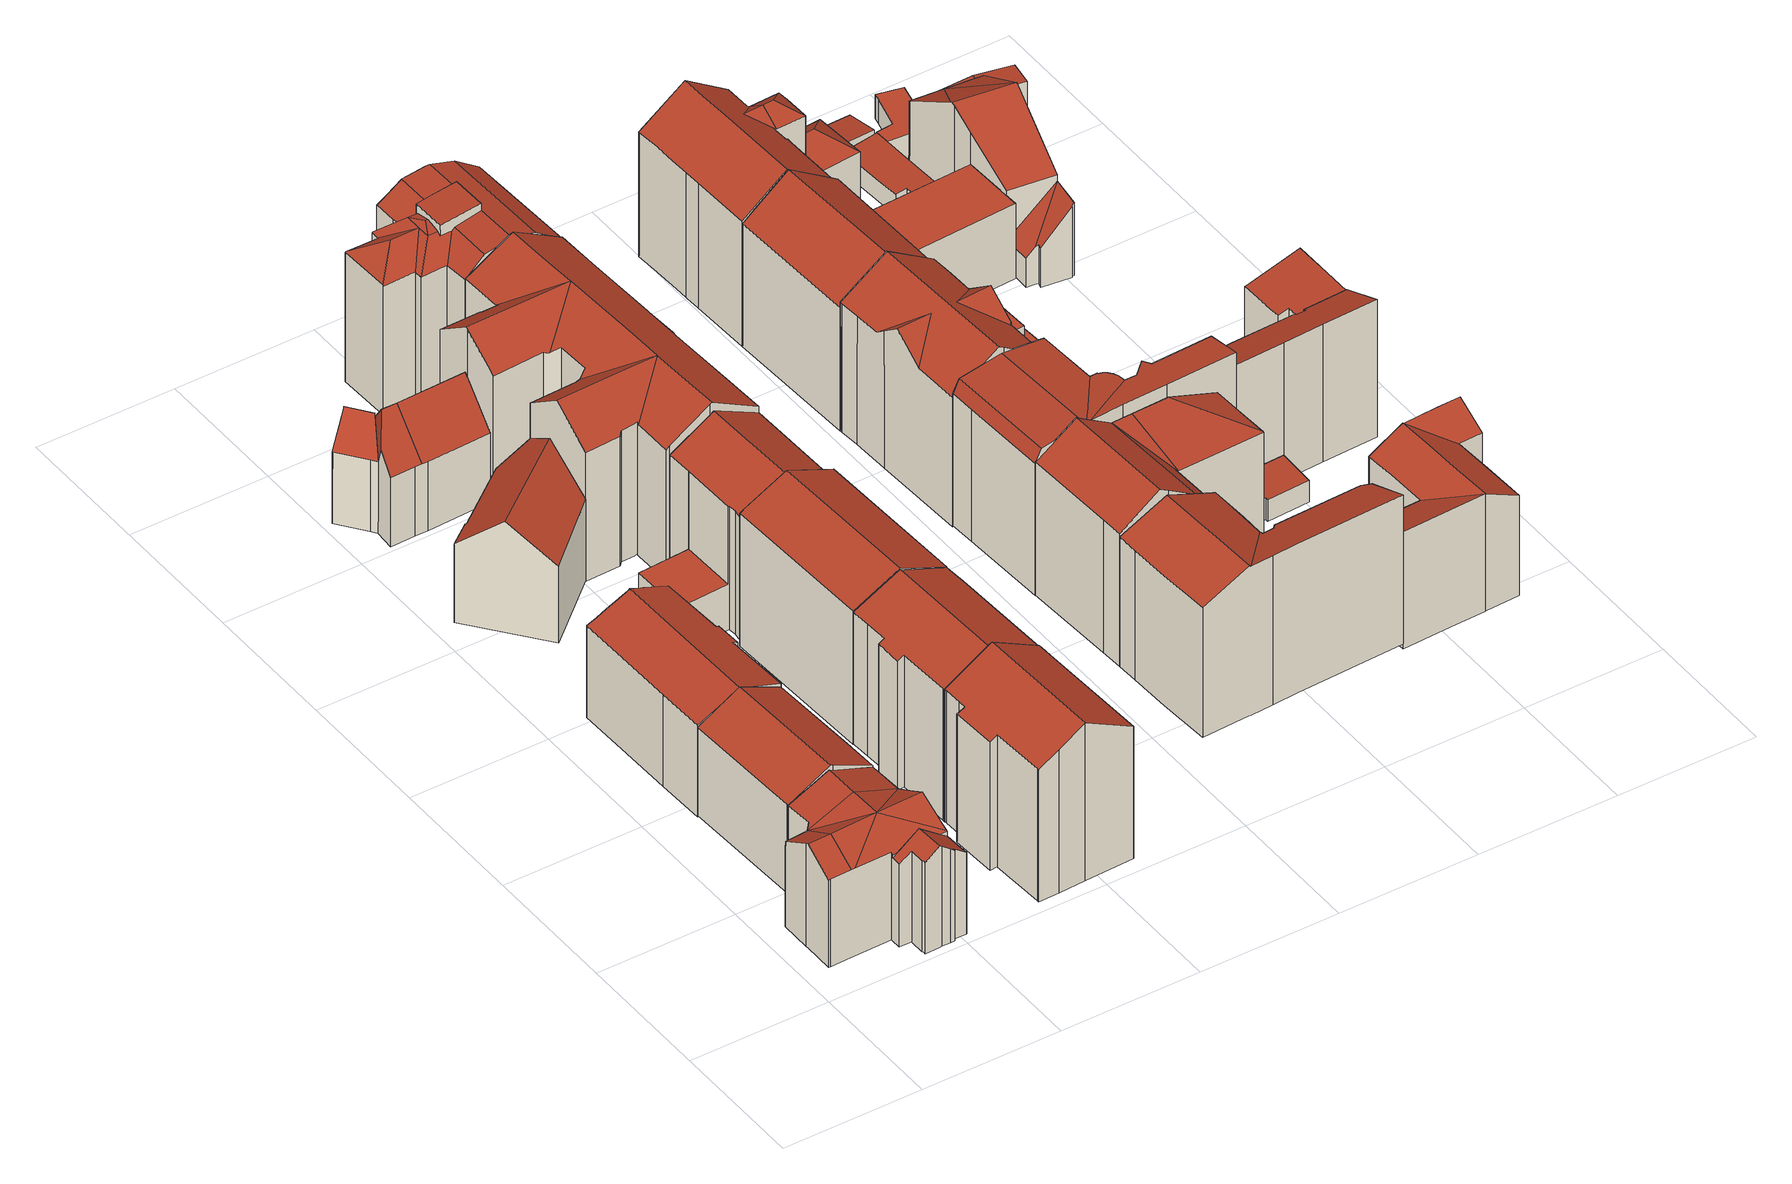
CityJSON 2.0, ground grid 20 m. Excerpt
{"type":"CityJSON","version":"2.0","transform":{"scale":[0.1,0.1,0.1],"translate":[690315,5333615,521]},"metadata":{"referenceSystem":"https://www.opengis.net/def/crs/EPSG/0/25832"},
"CityObjects":{
"building1":{"type":"Building","attributes":{"Gemeindeschluessel":"09162000","HoeheDach":"537.880","HoeheGrund":"521.940","Methode":"2000","NiedrigsteTraufeDesGebaeudes":"534.350","Geometrietyp2DReferenz":"3000","function":"31001_9998","roofType":"3100","measuredHeight":15.94,"storeysAboveGround":3},"geometry":[{"type":"MultiSurface","lod":"2","boundaries":[[[0,1,2]],[[3,4,5,6]],[[7,8,9,10,11,12,13,14,15,16,17]],[[18,19,20,21,22,23]],[[24,25,26]],[[27,1,0,28,29,30,31,32,33,34,35]],[[36,37,18,23]],[[38,6,5,12,11,39]],[[20,40,41,42,43,44,21]],[[15,45,16]],[[46,47,48,49,50,51,25]],[[37,52,53,19,18]],[[54,51,50,55,56,57]],[[58,59,60,61,62,63,64]],[[65,66,47,24]],[[67,68,9,8,7,69]],[[27,35,65,24]],[[17,16,45,70,71,72,73]],[[24,26,53]],[[74,75,4,3]],[[43,42,76,77]],[[78,79,71,70,80,52,37,36]],[[11,10,9,68,81,39]],[[55,50,49,82]],[[80,24,53,52]],[[25,51,54,83,61,60,26]],[[84,59,58,76,42,41]],[[85,74,3,6,38,39,81,68,67,69,73,72,71,79,78,36,23,22,21,44,43,77,64,63,62,86,57,56,55,82,87,88,89,90,34,33,32,31,30]],[[69,7,17,73]],[[70,45,15,91,2,1,27,24,80]],[[89,88,87,48,47,66]],[[85,92,75,74]],[[82,49,48,87]],[[77,76,58,64]],[[47,46,25,24]],[[30,29,92,85]],[[14,2,91,15]],[[41,40,26,84]],[[53,26,40,20,19]],[[84,26,60,59]],[[13,12,5,4,75,92,29,28,0,2,14]],[[61,83,54,57,86,62]],[[35,34,90,89,66,65]]],"semantics":{"surfaces":[{"type":"WallSurface"},{"type":"RoofSurface"},{"type":"GroundSurface"}],"values":[0,0,1,0,1,0,0,0,0,0,1,1,0,0,1,0,1,0,1,0,0,0,0,0,1,1,1,2,0,1,0,0,0,0,1,0,0,0,1,0,1,0,0]}}]},
"building2":{"type":"Building","attributes":{"Gemeindeschluessel":"09162000","HoeheDach":"538.523","HoeheGrund":"521.790","Methode":"1000","NiedrigsteTraufeDesGebaeudes":"535.403","Geometrietyp2DReferenz":"3000","function":"31001_9998","roofType":"3100","measuredHeight":16.73,"storeysAboveGround":3},"geometry":[{"type":"MultiSurface","lod":"2","boundaries":[[[93,94,95,96,97,54]],[[93,54,98,99]],[[98,54,97,100,101]],[[102,95,94,93,99,103,104,105,106,107,108,109]],[[101,100,110,111,106,105,104,103]],[[108,112,113,109]],[[108,107,106,111,114,112]],[[109,113,115,102]],[[102,115,96,95]],[[97,96,115,113,112,114,111,110,100]],[[99,98,101,103]]],"semantics":{"surfaces":[{"type":"WallSurface"},{"type":"RoofSurface"},{"type":"GroundSurface"}],"values":[0,0,1,2,0,0,0,0,0,1,0]}}]},
"building3":{"type":"Building","attributes":{"Gemeindeschluessel":"09162000","HoeheDach":"525.260","HoeheGrund":"521.940","Methode":"2000","NiedrigsteTraufeDesGebaeudes":"525.260","Geometrietyp2DReferenz":"3000","function":"31001_2000","roofType":"1000","measuredHeight":3.32},"geometry":[{"type":"MultiSurface","lod":"2","boundaries":[[[116,117,118,119]],[[89,116,119,34]],[[89,120,117,116]],[[119,118,121,34]],[[121,118,117,120]],[[34,121,120,89]]],"semantics":{"surfaces":[{"type":"WallSurface"},{"type":"GroundSurface"},{"type":"RoofSurface"}],"values":[0,1,0,0,2,0]}}]},
"building4":{"type":"Building","attributes":{"Gemeindeschluessel":"09162000","HoeheDach":"538.331","HoeheGrund":"521.650","Methode":"1000","NiedrigsteTraufeDesGebaeudes":"535.716","Geometrietyp2DReferenz":"3000","function":"31001_9998","roofType":"3100","measuredHeight":16.68,"storeysAboveGround":3},"geometry":[{"type":"MultiSurface","lod":"2","boundaries":[[[122,123,124,125]],[[126,127,128,129,124,123,130,131,132,133]],[[134,128,127,135]],[[136,137,138,139]],[[135,140,141,136,139,142,143,144,145,146,147,148,149,150,122,125,151,134]],[[150,130,123,122]],[[144,152,153,145]],[[154,132,131,149,148,147]],[[125,124,129,151]],[[135,127,126,140]],[[149,131,130,150]],[[153,155,154,147,146,145]],[[138,156,157,152,144,143,142,139]],[[151,129,128,134]],[[136,141,140,126,133,137]],[[133,132,154,155,153,152,157,156,138,137]]],"semantics":{"surfaces":[{"type":"WallSurface"},{"type":"RoofSurface"},{"type":"GroundSurface"}],"values":[0,1,0,0,2,0,0,0,0,0,0,0,0,0,0,1]}}]},
"building5":{"type":"Building","attributes":{"Gemeindeschluessel":"09162000","HoeheDach":"538.839","HoeheGrund":"521.668","Methode":"2000","NiedrigsteTraufeDesGebaeudes":"533.527","Geometrietyp2DReferenz":"3000","function":"31001_9998","roofType":"3100","measuredHeight":17.17,"storeysAboveGround":3},"geometry":[{"type":"MultiSurface","lod":"2","boundaries":[[[158,159,160,161]],[[162,161,160,163]],[[164,165,166,162,163,167,168]],[[163,160,159,169,167]],[[164,168,170,171]],[[172,173,166,165]],[[170,169,159,158,173,172,171]],[[161,162,166,173,158]],[[165,164,171,172]],[[168,167,169,170]]],"semantics":{"surfaces":[{"type":"RoofSurface"},{"type":"WallSurface"},{"type":"GroundSurface"}],"values":[0,1,2,1,1,1,0,1,1,1]}}]},
"building6":{"type":"Building","attributes":{"Gemeindeschluessel":"09162000","HoeheDach":"545.963","HoeheGrund":"521.820","Methode":"2000","NiedrigsteTraufeDesGebaeudes":"541.477","Geometrietyp2DReferenz":"3000","function":"31001_9998","roofType":"3100","measuredHeight":24.14,"storeysAboveGround":5},"geometry":[{"type":"MultiSurface","lod":"2","boundaries":[[[174,175,176,177]],[[178,179,180,181]],[[182,183,184,185]],[[186,187,181,180,188,189]],[[190,191,192,193,178,181,187,186,194,195,182,185,196,197,198,199,200,201,202,174,177]],[[202,203,175,174]],[[204,205,183,182,195,194]],[[185,184,206,196]],[[198,207,208,199]],[[191,209,210,192]],[[193,211,179,178]],[[208,212,213,201,200,199]],[[186,189,204,194]],[[176,175,203,213,212,214]],[[188,180,179,211,210,209,214,212,208,207,215,206,184,183,205,204,189]],[[206,215,207,198,197,196]],[[201,213,203,202]],[[192,210,211,193]],[[191,190,177,176,214,209]]],"semantics":{"surfaces":[{"type":"WallSurface"},{"type":"GroundSurface"},{"type":"RoofSurface"}],"values":[0,0,0,0,1,0,0,0,0,0,0,0,0,2,2,0,0,0,0]}}]},
"building7":{"type":"Building","attributes":{"Gemeindeschluessel":"09162000","HoeheDach":"538.442","HoeheGrund":"521.734","Methode":"2000","NiedrigsteTraufeDesGebaeudes":"532.250","Geometrietyp2DReferenz":"3000","function":"31001_9998","roofType":"3100","measuredHeight":16.71,"storeysAboveGround":3},"geometry":[{"type":"MultiSurface","lod":"2","boundaries":[[[216,217,218,219]],[[220,221,222,223,224]],[[225,226,227,228,229]],[[230,231,232,233]],[[234,235,236,216,219,237,230,233,238,239,226,225,240,241]],[[242,243,244,229,228,245]],[[234,241,243,242,246]],[[223,222,247,232,231,248,249]],[[220,250,251,252,253,221]],[[239,222,221,253,254,227,226]],[[238,247,222,239]],[[233,232,247,238]],[[240,244,243,241]],[[234,246,255,235]],[[245,228,227,254]],[[236,235,255,251,250]],[[245,254,253,252]],[[237,248,231,230]],[[216,236,250,220,224,217]],[[217,224,223,249,218]],[[225,229,244,240]],[[237,219,218,249,248]],[[246,242,245,252,251,255]]],"semantics":{"surfaces":[{"type":"WallSurface"},{"type":"GroundSurface"},{"type":"RoofSurface"}],"values":[0,0,0,0,1,2,0,2,2,0,0,0,0,0,2,0,2,0,0,2,0,0,2]}}]},
"building8":{"type":"Building","attributes":{"Gemeindeschluessel":"09162000","HoeheDach":"545.021","HoeheGrund":"521.710","Methode":"2000","NiedrigsteTraufeDesGebaeudes":"541.539","Geometrietyp2DReferenz":"3000","function":"31001_9998","roofType":"3100","measuredHeight":23.31,"storeysAboveGround":5},"geometry":[{"type":"MultiSurface","lod":"2","boundaries":[[[256,257,258,259,260,261]],[[262,263,264,265,266,267]],[[257,256,268,269,270,264,263,262,271,272,273,274,275,276,277,278,279,280,258]],[[270,281,265,264]],[[273,282,283,274]],[[266,265,281,284,285,261,260,286,287,288,283,282,289,290,267]],[[268,285,284,269]],[[283,288,287,276,275,274]],[[287,286,291,278,277,276]],[[290,289,282,273,272,271]],[[262,267,290,271]],[[278,291,292,279]],[[256,261,285,268]],[[279,292,293,280]],[[280,293,259,258]],[[260,259,293,292,291,286]],[[269,284,281,270]]],"semantics":{"surfaces":[{"type":"WallSurface"},{"type":"GroundSurface"},{"type":"RoofSurface"}],"values":[0,0,1,0,0,2,0,0,0,0,0,0,0,0,0,2,0]}}]},
"building9":{"type":"Building","attributes":{"Gemeindeschluessel":"09162000","HoeheDach":"545.181","HoeheGrund":"521.650","Methode":"2000","NiedrigsteTraufeDesGebaeudes":"541.972","Geometrietyp2DReferenz":"3000","function":"31001_9998","roofType":"3100","measuredHeight":23.53,"storeysAboveGround":5},"geometry":[{"type":"MultiSurface","lod":"2","boundaries":[[[294,295,296,297]],[[298,299,295,294]],[[300,301,296,295,299]],[[302,303,304,305]],[[306,298,294,297,307,302,305]],[[304,303,301,300]],[[298,306,305,304,300,299]],[[296,301,303,302,307,297]]],"semantics":{"surfaces":[{"type":"WallSurface"},{"type":"RoofSurface"},{"type":"GroundSurface"}],"values":[0,0,1,0,2,1,0,0]}}]},
"building10":{"type":"Building","attributes":{"Gemeindeschluessel":"09162000","HoeheDach":"544.110","HoeheGrund":"521.560","Methode":"2000","NiedrigsteTraufeDesGebaeudes":"528.627","Geometrietyp2DReferenz":"3000","function":"31001_9998","roofType":"3100","measuredHeight":22.55,"storeysAboveGround":6},"geometry":[{"type":"MultiSurface","lod":"2","boundaries":[[[308,302,309,310,297,311,312,313,314,315,316,317,318,319,320,321,322,323]],[[312,324,325,313]],[[319,326,327,320]],[[328,329,326,330]],[[320,327,331,321]],[[328,330,332,333,334,335]],[[336,337,338,331,327,326,329,325,324,339,340]],[[335,334,333,317,316,315]],[[333,332,330,326,319,318,317]],[[323,341,342,308]],[[331,338,341,323,322,321]],[[343,342,341,338,337]],[[308,342,343,302]],[[297,310,309,302,343,337,336,340]],[[340,339,324,312,311,297]],[[315,314,313,325,329,328,335]]],"semantics":{"surfaces":[{"type":"GroundSurface"},{"type":"WallSurface"},{"type":"RoofSurface"}],"values":[0,1,1,1,1,2,2,1,1,1,1,2,1,1,1,1]}}]},
"building11":{"type":"Building","attributes":{"Gemeindeschluessel":"09162000","HoeheDach":"545.532","HoeheGrund":"521.510","Methode":"2000","NiedrigsteTraufeDesGebaeudes":"541.316","Geometrietyp2DReferenz":"3000","function":"31001_9998","roofType":"3100","measuredHeight":24.02,"storeysAboveGround":5},"geometry":[{"type":"MultiSurface","lod":"2","boundaries":[[[344,345,346,347,348,349]],[[350,351,352,353,354,355,356,357,358,359,360,361,362,363,364,365,366,367,368,369,370,371,372,373,374,375,376,377,348,347,346,378,379,380,381,382,383,384,385,386,387,388,389,390,391,392]],[[380,393,394,381]],[[351,395,396,352]],[[397,398,399,400,356,355,354,353]],[[377,401,349,348]],[[371,402,403,372]],[[404,405,406,345,344,349,401,407,408]],[[409,410,411,412,413,414,415,405,416]],[[358,357,356,400,417,418]],[[375,374,419,408,407,376]],[[420,412,411,410,367,366,365,364]],[[370,369,368,409,416,421,402,371]],[[422,423,424,425,392,391,390,389,388,426]],[[362,361,360,427,428,429,430,363]],[[352,396,397,353]],[[387,431,426,388]],[[432,405,415,414,413,433,434,425,424,423,422,426,431,435,436,437,438,439]],[[403,440,419,374,373,372]],[[379,378,346,345,406,441,393,380]],[[376,407,401,377]],[[359,442,427,360]],[[402,421,416,405,404,408,419,440,403]],[[437,436,435,431,387,386,385,384,383,438]],[[428,427,442,418,417,400,399,413,443,429]],[[367,410,409,368]],[[363,430,420,364]],[[351,350,392,425,434,395]],[[396,395,434,433,413,399,398,397]],[[358,418,442,359]],[[429,443,413,412,420,430]],[[439,438,383,382,381,394]],[[441,406,405,432,439,394,393]]],"semantics":{"surfaces":[{"type":"WallSurface"},{"type":"GroundSurface"},{"type":"RoofSurface"}],"values":[0,1,0,0,0,0,0,2,2,0,0,0,0,0,0,0,0,2,0,0,0,0,2,0,2,0,0,0,2,0,2,0,2]}}]},
"building12":{"type":"Building","attributes":{"Gemeindeschluessel":"09162000","HoeheDach":"545.776","HoeheGrund":"521.413","Methode":"2000","NiedrigsteTraufeDesGebaeudes":"541.163","Geometrietyp2DReferenz":"3000","function":"31001_9998","roofType":"2100","measuredHeight":24.36,"storeysAboveGround":5},"geometry":[{"type":"MultiSurface","lod":"2","boundaries":[[[444,445,446,447,448]],[[449,450,451,452]],[[447,453,454,448]],[[453,447,446,455,456]],[[457,458,459,460,461]],[[462,463,464,465]],[[466,467,468,460]],[[469,466,470,471,472]],[[473,474,456,455]],[[475,476,477,478,479]],[[480,481,482,483]],[[484,465,464,485,459,458]],[[466,460,459,485,486,487,470]],[[485,464,463,488,486]],[[489,490,491,451,450,492,493]],[[494,495,496,497,498]],[[477,457,461,499,478]],[[446,445,500,455]],[[497,456,452,501,498]],[[502,503,504,472,471]],[[500,505,506,473,455]],[[484,476,475,505,500,445,444,495,494,507,480,483,503,502,508,509,462,465]],[[508,502,471,470,487]],[[489,468,467,510,490]],[[490,510,469,511,491]],[[506,479,478,499,493,492,474,473]],[[496,495,444,448,454]],[[452,451,491,511,512,501]],[[509,488,463,462]],[[469,510,467,466]],[[468,489,493,499,461,460]],[[456,474,449,452]],[[483,482,504,503]],[[507,512,481,480]],[[475,479,506,505]],[[453,456,497,496,454]],[[492,450,449,474]],[[509,508,487,486,488]],[[481,512,511,469,472,504,482]],[[476,484,458,457,477]],[[507,494,498,501,512]]],"semantics":{"surfaces":[{"type":"WallSurface"},{"type":"RoofSurface"},{"type":"GroundSurface"}],"values":[0,1,1,1,1,0,0,1,1,0,0,0,1,1,0,0,1,0,1,0,0,2,0,1,0,1,0,1,0,0,0,1,0,0,0,1,1,0,1,0,0]}}]},
"building13":{"type":"Building","attributes":{"Gemeindeschluessel":"09162000","HoeheDach":"544.765","HoeheGrund":"521.780","Methode":"1000","NiedrigsteTraufeDesGebaeudes":"541.675","Geometrietyp2DReferenz":"3000","function":"31001_9998","roofType":"3100","measuredHeight":22.98,"storeysAboveGround":5},"geometry":[{"type":"MultiSurface","lod":"2","boundaries":[[[513,514,515,516,517,518]],[[519,520,521,522,514,513,518,523,524,525,526,527,528,529,530,531,532,533,534,535,536,537,538]],[[536,539,540,537]],[[525,541,542,526]],[[534,543,544,535]],[[537,540,545,538]],[[535,544,539,536]],[[532,531,530,529,546,547,548,549]],[[518,517,550,523]],[[551,552,553,548,547,546,554,555,542,541,556]],[[517,516,515,552,551,556,550]],[[528,554,546,529]],[[550,556,541,525,524,523]],[[514,522,521,520,557,553,552,515]],[[542,555,554,528,527,526]],[[558,543,534,533,532,549]],[[557,559,545,540,539,544,543,558,549,548,553]],[[520,519,538,545,559,557]]],"semantics":{"surfaces":[{"type":"WallSurface"},{"type":"GroundSurface"},{"type":"RoofSurface"}],"values":[0,1,0,0,0,0,0,0,0,2,2,0,0,0,0,0,2,0]}}]},
"building14":{"type":"Building","attributes":{"Gemeindeschluessel":"09162000","HoeheDach":"546.110","HoeheGrund":"521.790","Methode":"2000","NiedrigsteTraufeDesGebaeudes":"539.985","Geometrietyp2DReferenz":"3000","function":"31001_9998","roofType":"3100","measuredHeight":24.32,"storeysAboveGround":5},"geometry":[{"type":"MultiSurface","lod":"2","boundaries":[[[560,561,562,563,564,565]],[[566,567,568,569,570,571]],[[572,573,560,565,574,575]],[[576,577,578,579]],[[578,580,572,575,581,579]],[[582,583,584,585,586,587,526,588,525,589,523,576,579,581,575,574,565,564,563,590,591,570,569,568]],[[584,583,582,568,567,592,593,594,595,585]],[[566,571,596,597]],[[587,598,599,526]],[[593,592,567,566,597,562,561]],[[523,600,577,576]],[[587,586,585,595,601,598]],[[577,600,602,580,578]],[[525,588,526,599,603,604]],[[523,589,525,604,602,600]],[[605,603,599,598,601,595,594,573]],[[594,593,561,560,573]],[[591,596,571,570]],[[602,604,603,605,573,572,580]],[[562,597,596,591,590,563]]],"semantics":{"surfaces":[{"type":"WallSurface"},{"type":"GroundSurface"},{"type":"RoofSurface"}],"values":[0,0,0,0,0,1,0,2,0,2,0,0,2,0,0,2,2,0,2,0]}}]},
"building15":{"type":"Building","attributes":{"Gemeindeschluessel":"09162000","HoeheDach":"545.844","HoeheGrund":"521.508","Methode":"2000","NiedrigsteTraufeDesGebaeudes":"539.960","Geometrietyp2DReferenz":"3000","function":"31001_1000","roofType":"3100","measuredHeight":24.34,"storeysAboveGround":6},"geometry":[{"type":"MultiSurface","lod":"2","boundaries":[[[606,607,608,609,610]],[[611,612,613,614,615]],[[616,617,618,619,620]],[[612,611,621,622,623,624,625,626,617,616,627,607,606,628,629,630]],[[614,613,631,632,633]],[[625,624,634,635,636]],[[612,630,637,638,631,613]],[[621,639,640,622]],[[632,641,610,609,633]],[[635,642,643,644,645,619,618,646,636]],[[628,647,648,629]],[[611,615,639,621]],[[628,606,610,641,649,647]],[[629,648,637,630]],[[626,646,618,617]],[[616,620,650,627]],[[623,644,643,651,634,624]],[[634,651,642,635]],[[614,633,609,608,650,620,619,645,640,639,615]],[[625,636,646,626]],[[627,650,608,607]],[[638,637,648,647,649]],[[643,642,651]],[[638,649,641,632,631]],[[623,622,640,645,644]]],"semantics":{"surfaces":[{"type":"WallSurface"},{"type":"GroundSurface"},{"type":"RoofSurface"}],"values":[0,0,0,1,2,0,0,0,2,2,0,0,0,0,0,0,0,2,2,0,0,2,2,0,0]}}]},
"building16":{"type":"Building","attributes":{"Gemeindeschluessel":"09162000","HoeheDach":"544.830","HoeheGrund":"521.702","Methode":"2000","NiedrigsteTraufeDesGebaeudes":"541.576","Geometrietyp2DReferenz":"3000","function":"31001_1000","roofType":"3100","measuredHeight":23.13,"storeysAboveGround":4},"geometry":[{"type":"MultiSurface","lod":"2","boundaries":[[[652,653,654,655]],[[656,657,658,659,660]],[[661,662,663,664]],[[665,666,667,668,669,670]],[[655,654,671,672]],[[673,663,662,674,675,676,677,678,679]],[[656,660,680,681]],[[657,672,671,682,683,658]],[[673,679,684,685,686]],[[652,687,688,689,653]],[[690,691,692,693]],[[694,674,662,661]],[[684,679,678,695]],[[688,696,697,659,658,683]],[[697,668,667,680,660,659]],[[665,670,698,699]],[[700,676,675,701]],[[689,688,683,682]],[[661,664,702,694]],[[703,694,702,704]],[[700,693,692,676]],[[686,704,702,664,663,673]],[[705,706,691,690]],[[652,655,672,657,656,681,666,665,699,705,690,693,700,701,703,704,686,685,684,695,687]],[[701,675,674,694,703]],[[654,653,689,682,671]],[[681,680,667,666]],[[697,669,668]],[[677,676,692,691,706,698,670,669,697,696]],[[699,698,706,705]],[[695,678,677,696,688,687]]],"semantics":{"surfaces":[{"type":"WallSurface"},{"type":"RoofSurface"},{"type":"GroundSurface"}],"values":[0,0,0,0,0,1,0,0,0,0,0,0,0,1,1,0,0,1,1,0,0,0,0,2,0,1,0,0,1,0,0]}}]},
"building17":{"type":"Building","attributes":{"Gemeindeschluessel":"09162000","HoeheDach":"545.278","HoeheGrund":"521.480","Methode":"2000","NiedrigsteTraufeDesGebaeudes":"540.161","Geometrietyp2DReferenz":"3000","function":"31001_9998","roofType":"3100","measuredHeight":23.8,"storeysAboveGround":6},"geometry":[{"type":"MultiSurface","lod":"2","boundaries":[[[707,708,709,710,711]],[[711,627,617,707]],[[627,712,713,714,617]],[[713,712,710,709]],[[707,617,714,708]],[[714,713,709,708]],[[711,710,712,627]]],"semantics":{"surfaces":[{"type":"WallSurface"},{"type":"GroundSurface"},{"type":"RoofSurface"}],"values":[0,1,0,2,0,2,0]}}]},
"building18":{"type":"Building","attributes":{"Gemeindeschluessel":"09162000","HoeheDach":"522.874","HoeheGrund":"521.592","Methode":"2000","NiedrigsteTraufeDesGebaeudes":"522.874","Geometrietyp2DReferenz":"3000","function":"51009_1610","roofType":"1000","measuredHeight":1.28},"geometry":[{"type":"MultiSurface","lod":"2","boundaries":[[[715,716,717,718]],[[716,715,719,720]],[[719,715,718,721]],[[716,720,722,717]],[[718,717,722,721]],[[721,722,720,719]]],"semantics":{"surfaces":[{"type":"WallSurface"},{"type":"GroundSurface"},{"type":"RoofSurface"}],"values":[0,0,1,2,0,0]}}]},
"building19":{"type":"Building","attributes":{"Gemeindeschluessel":"09162000","HoeheDach":"545.440","HoeheGrund":"521.520","Methode":"2000","NiedrigsteTraufeDesGebaeudes":"540.613","Geometrietyp2DReferenz":"3000","function":"31001_1000","roofType":"3100","measuredHeight":23.92,"storeysAboveGround":5},"geometry":[{"type":"MultiSurface","lod":"2","boundaries":[[[723,724,725,726,727,728,729,730,731,732,733,734,735,707,736,737,738,739,740,741,742,743,744,745,746,747,748,749]],[[750,751,752]],[[753,754,755,756,757,758,759,760,761,762,763,764,765,766]],[[757,767,745,744,743,758]],[[768,769,770,771,772]],[[765,764,763,762,739,738,737,736]],[[772,771,750,752,773]],[[707,735,734,774,753,766]],[[768,772,773,775]],[[724,723,749,750,771,770]],[[773,752,776]],[[745,767,777,746]],[[724,770,769,725]],[[707,766,765,736]],[[725,769,768,726]],[[752,751,748,747,746,777]],[[731,778,779,732]],[[780,775,773,776]],[[733,781,774,734]],[[774,781,779,778,782,783,780,776,752,777,767,757,756,755,754,753]],[[729,728,727,726,768,775,780,783]],[[732,779,781,733]],[[762,761,760,759,758,743,742,741,740,739]],[[748,751,750,749]],[[731,730,729,783,782,778]]],"semantics":{"surfaces":[{"type":"GroundSurface"},{"type":"RoofSurface"},{"type":"WallSurface"}],"values":[0,1,1,2,1,2,1,2,1,2,1,2,2,2,2,2,2,1,2,1,2,2,2,2,2]}}]},
"building20":{"type":"Building","attributes":{"Gemeindeschluessel":"09162000","HoeheDach":"525.661","HoeheGrund":"521.900","Methode":"1000","NiedrigsteTraufeDesGebaeudes":"525.191","Geometrietyp2DReferenz":"3000","function":"31001_9998","roofType":"1000","measuredHeight":3.76},"geometry":[{"type":"MultiSurface","lod":"2","boundaries":[[[784,785,786,787]],[[788,789,790,791]],[[791,790,785,784]],[[792,793,789,788]],[[794,795,796,797]],[[798,799,795,794]],[[787,786,800,801]],[[798,794,797,792,788,791,784,787,801]],[[797,796,793,792]],[[801,800,799,798]],[[800,786,785,790,789,793,796,795,799]]],"semantics":{"surfaces":[{"type":"WallSurface"},{"type":"GroundSurface"},{"type":"RoofSurface"}],"values":[0,0,0,0,0,0,0,1,0,0,2]}}]},
"building21":{"type":"Building","attributes":{"Gemeindeschluessel":"09162000","HoeheDach":"524.737","HoeheGrund":"521.680","Methode":"1000","NiedrigsteTraufeDesGebaeudes":"524.737","Geometrietyp2DReferenz":"3000","function":"31001_2000","roofType":"1000","measuredHeight":3.06},"geometry":[{"type":"MultiSurface","lod":"2","boundaries":[[[802,803,804,805,806,807]],[[806,808,809,807]],[[803,802,807,809,810,811]],[[805,812,808,806]],[[810,809,808,812,813,811]],[[811,813,812,805,804,803]]],"semantics":{"surfaces":[{"type":"GroundSurface"},{"type":"WallSurface"},{"type":"RoofSurface"}],"values":[0,1,1,1,2,1]}}]},
"building22":{"type":"Building","attributes":{"Gemeindeschluessel":"09162000","HoeheDach":"539.070","HoeheGrund":"521.010","Methode":"2000","NiedrigsteTraufeDesGebaeudes":"536.329","Geometrietyp2DReferenz":"3000","function":"31001_9998","roofType":"3100","measuredHeight":18.06,"storeysAboveGround":4},"geometry":[{"type":"MultiSurface","lod":"2","boundaries":[[[814,815,816,817,818,819]],[[820,821,819,822,823,824]],[[825,826,827,828,829]],[[830,831,827,826,832,833,834,835,821,820]],[[836,817,816,837]],[[838,839,840,841]],[[842,843,844,841,840,833,832,845,846]],[[847,848,828,827,831,830,820,824]],[[849,850,851,838,841,844,843,842,829,828,848,847,824,823,822,852,836,837]],[[819,818,817,836,852,822]],[[835,834,833,840,839,853,814,819,821]],[[850,849,837,816,815,814]],[[853,839,838,851,850,814]],[[846,845,832,826,825]],[[842,846,825,829]]],"semantics":{"surfaces":[{"type":"RoofSurface"},{"type":"WallSurface"},{"type":"GroundSurface"}],"values":[0,1,1,0,1,1,1,1,2,1,0,1,1,0,1]}}]},
"building23":{"type":"Building","attributes":{"Gemeindeschluessel":"09162000","HoeheDach":"532.758","HoeheGrund":"521.300","Methode":"1000","NiedrigsteTraufeDesGebaeudes":"532.758","Geometrietyp2DReferenz":"3000","function":"31001_9998","roofType":"1000","measuredHeight":11.46,"storeysAboveGround":4},"geometry":[{"type":"MultiSurface","lod":"2","boundaries":[[[854,855,856,857,858,859]],[[860,861,862,863]],[[862,861,864,856,855,854,865]],[[856,864,861,860,866,857]],[[867,865,854,859]],[[863,867,859,858,857,866,860]],[[863,862,865,867]]],"semantics":{"surfaces":[{"type":"WallSurface"},{"type":"RoofSurface"},{"type":"GroundSurface"}],"values":[0,0,1,0,0,2,0]}}]},
"building24":{"type":"Building","attributes":{"Gemeindeschluessel":"09162000","HoeheDach":"534.411","HoeheGrund":"521.550","Methode":"1000","NiedrigsteTraufeDesGebaeudes":"531.287","Geometrietyp2DReferenz":"3000","function":"31001_1000","roofType":"3200","measuredHeight":12.86,"storeysAboveGround":3},"geometry":[{"type":"MultiSurface","lod":"2","boundaries":[[[868,869,870,871,872,873]],[[874,875,876,877]],[[724,878,879,749]],[[725,880,877,876,881,882]],[[748,883,749,879,884,885]],[[886,887,888,889]],[[874,889,888,875]],[[882,890,891,878,724,892,893,725]],[[874,877,880,725,893,892,724,749,883,748,873,872,871,894,886,889]],[[890,882,881,876,875,888,895,891]],[[748,885,868,873]],[[870,896,887,886,894,871]],[[888,887,896,895]],[[885,884,879,878,891,895,896,870,869,868]]],"semantics":{"surfaces":[{"type":"WallSurface"},{"type":"GroundSurface"},{"type":"RoofSurface"}],"values":[0,0,0,0,0,0,0,0,1,2,0,0,2,2]}}]},
"building25":{"type":"Building","attributes":{"Gemeindeschluessel":"09162000","HoeheDach":"525.943","HoeheGrund":"521.470","Methode":"2000","NiedrigsteTraufeDesGebaeudes":"524.716","Geometrietyp2DReferenz":"3000","function":"31001_2000","roofType":"1000","measuredHeight":4.47},"geometry":[{"type":"MultiSurface","lod":"2","boundaries":[[[897,898,899]],[[900,901,902,734]],[[903,904,905,906]],[[907,908,900,734,909,733,910,911,903,906,912,913,914,915,916,917,918,919,920,921,922,923]],[[924,925,926,897,899,927,928,929,930,931,932,933]],[[733,934,935,910]],[[903,911,910,935,936,904]],[[915,914,925,924,933,916]],[[901,937,938,939,940,899,898,905,904,936,935,934,941,902]],[[912,906,905,898,897,926,913]],[[913,926,925,914]],[[907,938,937,908]],[[940,927,899]],[[919,930,929,920]],[[933,932,931,918,917,916]],[[920,929,928,921]],[[902,941,934,733,909,734]],[[908,937,901,900]],[[918,931,930,919]],[[923,939,938,907]],[[923,922,921,928,927,940,939]]],"semantics":{"surfaces":[{"type":"WallSurface"},{"type":"GroundSurface"},{"type":"RoofSurface"}],"values":[0,0,0,1,2,0,0,0,2,0,0,0,0,0,0,0,0,0,0,0,0]}}]},
"building26":{"type":"Building","attributes":{"Gemeindeschluessel":"09162000","HoeheDach":"542.891","HoeheGrund":"521.750","Methode":"2000","NiedrigsteTraufeDesGebaeudes":"538.053","Geometrietyp2DReferenz":"3000","function":"31001_1000","roofType":"2100","measuredHeight":21.14,"storeysAboveGround":4},"geometry":[{"type":"MultiSurface","lod":"2","boundaries":[[[942,943,944,945]],[[946,947,948,949]],[[950,951,947,946]],[[952,953,954,955,956,957]],[[958,959,951,950]],[[955,954,960,961,962,963,964,965,956]],[[949,948,966,967,968]],[[969,960,954,953]],[[970,958,950,946,949,968,971,942,945,972,973,969,953,952,957,974,975,976]],[[966,948,947,951,959,977,978,979,944,943,980,967]],[[975,964,963,976]],[[965,964,975,974,957,956]],[[979,978,961,960,969,973,972]],[[958,970,976,963,962,977,959]],[[961,978,977,962]],[[980,943,942,971,968,967]],[[945,944,979,972]]],"semantics":{"surfaces":[{"type":"WallSurface"},{"type":"RoofSurface"},{"type":"GroundSurface"}],"values":[0,0,0,0,0,1,0,0,2,1,0,0,0,0,0,0,0]}}]},
"building27":{"type":"Building","attributes":{"Gemeindeschluessel":"09162000","HoeheDach":"525.930","HoeheGrund":"521.740","Methode":"1000","NiedrigsteTraufeDesGebaeudes":"525.040","Geometrietyp2DReferenz":"3000","function":"31001_2000","roofType":"1000","measuredHeight":4.19},"geometry":[{"type":"MultiSurface","lod":"2","boundaries":[[[981,982,983,984]],[[983,982,985,986]],[[987,988,989,990]],[[991,989,988,985,982,981]],[[987,990,992,984,983,986]],[[990,989,991,992]],[[992,991,981,984]],[[986,985,988,987]]],"semantics":{"surfaces":[{"type":"WallSurface"},{"type":"RoofSurface"},{"type":"GroundSurface"}],"values":[0,0,0,1,2,0,0,0]}}]},
"building28":{"type":"Building","attributes":{"Gemeindeschluessel":"09162000","HoeheDach":"539.800","HoeheGrund":"521.490","Methode":"2000","NiedrigsteTraufeDesGebaeudes":"525.890","Geometrietyp2DReferenz":"3000","function":"31001_9998","roofType":"2100","measuredHeight":18.31},"geometry":[{"type":"MultiSurface","lod":"2","boundaries":[[[993,994,995]],[[996,997,998,999]],[[997,996,1000,1001,1002,1003,1004]],[[1005,1006,1007,1008,1009,1010]],[[1011,1012,1013]],[[1014,996,999,1015,1016]],[[1007,1017,1018,1008]],[[1019,1017,1007,1006]],[[994,1020,1021,1022,1023,921,995]],[[1024,1025,1026,1027,1012,1011]],[[1001,1000,1028,1029]],[[1030,1031,1032,1014,1016,1033]],[[997,1004,1025,1024,1034,1035,998]],[[1015,999,998,1035,907,1036,1037]],[[1022,1021,1038,1039]],[[1012,1040,1041,1020,994,993,1013]],[[1032,1042,1043,1028,1000,996,1014]],[[1041,1009,1008,1018,1044,1038,1021,1020]],[[1027,1040,1012]],[[1033,1016,1015,1037]],[[1045,1042,1032,1031]],[[1018,1017,1019,1046,1047,1044]],[[1039,1038,1044,1047]],[[1006,1005,1010,1048,1049,1050,1051,1003,1002,1001,1029,1052,1045,1031,1030,1033,1037,1036,907,923,1053,1054,1055,921,1023,1022,1039,1047,1046,1019]],[[907,1035,1034,923]],[[1029,1028,1043,1052]],[[1052,1043,1042,1045]],[[1004,1003,1051,1050,1026,1025]],[[1050,1049,1048,1010,1009,1041,1040,1027,1026]],[[1055,1054,1053,923,1034,1024,1011,1013,993,995,921]]],"semantics":{"surfaces":[{"type":"RoofSurface"},{"type":"WallSurface"},{"type":"GroundSurface"}],"values":[0,1,1,1,0,0,0,1,1,0,1,1,0,1,1,1,0,0,0,1,1,1,1,2,1,1,1,1,1,1]}}]},
"building29":{"type":"Building","attributes":{"Gemeindeschluessel":"09162000","HoeheDach":"525.429","HoeheGrund":"521.740","Methode":"1000","NiedrigsteTraufeDesGebaeudes":"525.429","Geometrietyp2DReferenz":"3000","function":"31001_2000","roofType":"1000","measuredHeight":3.69},"geometry":[{"type":"MultiSurface","lod":"2","boundaries":[[[1056,1057,1058,1059]],[[1060,1061,1062,1063]],[[1064,1058,1057,1062,1061,1065,1066]],[[1067,1068,1060,1063,1056,1059,1069]],[[1069,1064,1066,1067]],[[1067,1066,1065,1068]],[[1059,1058,1064,1069]],[[1068,1065,1061,1060]],[[1063,1062,1057,1056]]],"semantics":{"surfaces":[{"type":"WallSurface"},{"type":"RoofSurface"},{"type":"GroundSurface"}],"values":[0,0,1,2,0,0,0,0,0]}}]}
},
"vertices":[
[201,45,134],[201,45,141],[191,45,141],[177,3,9],[177,3,153],[166,3,162],[166,3,9],[140,30,149],[140,28,149],[140,8,149],[141,5,149],[141,2,149],[162,3,165],[161,29,165],[160,44,165],[129,44,141],[122,44,137],[122,30,136],[31,45,143],[31,89,169],[31,93,167],[31,93,9],[31,89,9],[31,45,9],[132,93,169],[131,141,169],[64,139,141],[201,46,142],[202,30,134],[203,6,134],[203,6,9],[202,30,9],[201,45,9],[201,46,9],[201,56,9],[201,56,147],[33,45,9],[33,45,143],[162,3,9],[141,2,9],[31,137,141],[31,137,134],[31,138,134],[31,138,9],[31,137,9],[122,44,141],[164,143,155],[197,144,142],[195,193,142],[195,195,142],[135,192,166],[130,192,169],[64,46,143],[64,90,169],[69,189,144],[135,192,9],[130,192,9],[69,189,9],[63,139,134],[64,140,134],[64,140,141],[71,148,144],[71,148,9],[64,140,9],[63,139,9],[199,95,169],[198,121,154],[140,28,9],[140,8,9],[140,30,9],[122,47,143],[122,47,9],[122,44,9],[122,30,9],[184,3,9],[184,3,148],[32,139,134],[32,139,9],[64,46,9],[69,46,9],[69,46,143],[141,5,9],[195,195,9],[69,188,144],[64,139,134],[184,6,9],[69,188,9],[195,193,9],[197,144,9],[198,121,9],[199,95,9],[160,44,141],[184,6,148],
[69,189,8],[132,192,8],[135,192,8],[135,192,174],[132,192,175],[69,191,144],[69,191,8],[125,376,175],[62,372,144],[195,195,8],[62,372,8],[125,376,8],[147,378,8],[187,380,8],[187,379,8],[193,247,8],[195,196,8],[147,378,164],[187,380,144],[193,247,144],[195,196,144],[187,379,144],[195,195,144],
[233,123,9],[233,123,43],[236,57,43],[236,57,9],[198,121,43],[201,56,43],
[178,608,6],[178,608,150],[183,513,149],[183,513,6],[187,380,149],[182,476,150],[189,476,147],[187,513,148],[141,607,165],[133,606,168],[121,606,173],[126,376,173],[189,476,6],[182,476,6],[62,372,6],[62,372,147],[60,443,147],[60,443,6],[187,380,6],[126,376,6],[58,540,6],[57,602,6],[57,603,6],[72,603,6],[87,604,6],[118,605,6],[121,606,6],[133,606,6],[141,607,6],[187,513,6],[57,603,147],[72,603,153],[118,605,172],[87,604,159],[58,540,147],[57,602,147],
[197,890,178],[65,789,178],[107,737,125],[200,818,131],[200,818,7],[107,737,7],[58,861,7],[145,928,7],[195,929,7],[25,839,7],[57,863,7],[25,839,128],[57,863,128],[58,861,130],[145,928,130],[195,929,153],
[442,174,8],[442,174,211],[449,15,211],[449,15,8],[309,13,8],[309,13,211],[305,92,211],[305,92,8],[302,158,8],[302,158,211],[302,169,211],[302,169,8],[294,91,8],[304,92,8],[304,92,210],[294,91,205],[378,12,8],[377,12,8],[339,10,8],[309,9,8],[291,158,8],[301,158,8],[301,195,8],[301,197,8],[301,199,8],[367,202,8],[371,202,8],[441,205,8],[441,200,8],[441,200,211],[291,158,205],[301,158,210],[301,195,211],[301,199,211],[367,202,248],[377,12,249],[339,10,228],[309,9,211],[371,202,250],[441,205,211],[378,12,250],[301,197,211],
[38,1038,7],[38,1038,117],[9,1076,117],[9,1076,7],[44,1030,112],[83,1103,112],[83,1103,116],[63,1066,159],[44,1030,117],[186,1051,7],[184,1106,7],[184,1106,113],[186,1055,174],[186,1051,169],[47,1102,7],[47,1102,149],[55,1108,138],[55,1108,7],[78,1001,7],[42,1000,7],[44,1030,7],[40,1098,7],[71,1119,7],[83,1103,7],[188,1005,7],[96,1001,7],[88,1001,113],[96,1001,113],[188,1005,113],[86,1052,174],[78,1001,113],[71,1119,116],[40,1098,158],[40,1097,159],[44,1030,114],[44,1023,140],[64,1052,174],[83,1103,113],[84,1103,113],[42,1000,113],
[367,202,7],[370,202,7],[441,205,7],[441,205,209],[370,202,240],[367,202,239],[288,280,7],[296,281,7],[298,281,7],[298,281,209],[296,281,209],[288,280,205],[301,199,7],[301,200,7],[301,203,7],[287,320,7],[295,321,7],[296,321,7],[294,354,7],[293,379,7],[293,383,7],[363,387,7],[433,391,7],[433,385,7],[435,359,7],[301,203,209],[296,321,209],[294,354,209],[301,200,209],[301,199,209],[363,387,240],[293,383,209],[293,379,209],[295,321,209],[287,320,205],[433,391,209],[433,385,209],[435,359,209],
[284,613,6],[284,613,210],[290,614,212],[290,614,6],[293,383,6],[293,383,210],[363,387,242],[354,617,242],[424,620,6],[424,620,210],[433,391,210],[433,391,6],[363,387,6],[354,617,6],
[423,642,6],[358,617,6],[291,614,6],[291,627,6],[292,635,6],[291,646,6],[290,646,6],[216,642,6],[213,723,6],[213,724,6],[257,726,6],[288,728,6],[287,767,6],[346,770,6],[353,771,6],[420,775,6],[292,635,195],[291,646,195],[288,728,195],[287,767,195],[290,646,76],[290,646,195],[288,728,76],[346,770,227],[257,726,76],[213,724,76],[213,723,76],[216,642,76],[291,614,195],[358,617,231],[353,771,231],[291,627,195],[290,614,194],[420,775,195],[423,642,195],[424,620,195],
[264,1104,208],[267,1104,208],[267,1104,5],[264,1104,5],[243,1103,5],[243,1103,209],[350,770,5],[346,770,5],[287,767,5],[281,766,5],[280,821,5],[280,824,5],[280,827,5],[276,826,5],[256,825,5],[251,820,5],[200,818,5],[200,819,5],[198,877,5],[195,929,5],[263,932,5],[271,937,5],[272,937,5],[284,944,5],[282,992,5],[269,998,5],[268,998,5],[262,1001,5],[188,998,5],[188,1005,5],[186,1051,5],[186,1053,5],[184,1106,5],[243,1108,5],[266,1108,5],[266,1110,5],[263,1170,5],[328,1171,5],[333,1171,5],[404,1172,5],[406,1112,5],[406,1111,5],[411,1000,5],[411,997,5],[413,949,5],[413,941,5],[418,826,5],[418,825,5],[420,775,5],[263,1170,205],[328,1171,243],[346,770,243],[287,767,209],[281,766,205],[280,821,206],[280,824,206],[280,827,208],[243,1108,205],[262,1001,206],[188,998,205],[266,1054,245],[338,1055,245],[266,1108,205],[184,1106,206],[186,1053,245],[282,992,211],[284,944,211],[272,937,204],[271,937,204],[345,881,245],[343,939,245],[340,999,245],[269,998,204],[276,826,208],[256,825,207],[186,1051,243],[263,932,207],[268,998,204],[413,941,204],[418,826,204],[418,825,204],[420,775,204],[413,949,204],[200,818,203],[200,819,204],[198,877,245],[195,929,207],[411,997,204],[335,1111,245],[347,823,245],[350,770,245],[411,1000,204],[406,1111,204],[406,1112,204],[404,1172,204],[333,1171,245],[188,1005,209],[266,1110,205],[251,820,204],[274,879,245],
[174,1294,4],[176,1216,4],[176,1216,202],[176,1217,203],[174,1294,202],[265,1259,234],[269,1259,234],[269,1280,229],[254,1280,229],[214,1256,229],[175,1294,203],[223,1217,202],[254,1256,229],[292,1171,229],[328,1171,236],[331,1171,237],[329,1234,237],[291,1234,229],[396,1300,4],[396,1300,206],[404,1172,202],[404,1172,4],[328,1285,237],[328,1285,248],[329,1234,248],[290,1285,229],[327,1341,237],[322,1342,236],[289,1345,229],[223,1205,202],[255,1238,229],[261,1206,4],[263,1170,4],[263,1170,203],[261,1205,202],[261,1206,202],[256,1315,4],[256,1315,202],[255,1348,202],[255,1348,4],[328,1171,4],[365,1172,229],[361,1338,229],[331,1341,236],[394,1335,207],[270,1234,241],[269,1284,241],[269,1284,225],[270,1238,229],[270,1234,225],[221,1307,4],[221,1295,4],[221,1295,202],[221,1296,202],[221,1307,202],[287,1234,225],[223,1217,4],[222,1307,203],[322,1342,4],[269,1347,4],[269,1347,212],[223,1204,4],[223,1204,202],[257,1308,4],[331,1341,4],[394,1335,4],[290,1285,243],[285,1284,225],[257,1308,202],
[641,235,8],[645,159,8],[645,159,207],[641,235,207],[639,294,207],[639,294,8],[786,166,8],[749,164,8],[716,162,8],[715,162,8],[638,326,8],[708,329,8],[710,329,8],[776,332,8],[779,333,8],[780,333,8],[781,297,8],[782,275,8],[782,241,8],[782,234,8],[783,234,8],[798,235,8],[804,242,8],[931,246,8],[941,237,8],[943,173,8],[931,246,208],[941,237,212],[710,329,237],[776,332,209],[798,235,210],[804,242,207],[943,173,237],[781,297,207],[782,275,207],[782,241,207],[782,234,210],[638,326,207],[712,238,238],[715,162,238],[716,162,237],[780,333,207],[779,333,207],[708,329,238],[749,164,237],[783,234,210],[786,166,237],
[760,501,218],[773,501,218],[825,503,218],[825,503,8],[773,501,8],[760,501,8],[903,414,190],[903,412,190],[903,412,8],[903,414,8],[901,464,8],[901,464,190],[702,498,244],[743,500,218],[743,500,8],[702,498,8],[636,359,8],[636,359,212],[630,495,212],[630,495,8],[691,498,251],[691,498,8],[830,410,8],[778,408,8],[777,408,8],[774,408,8],[774,405,8],[775,364,8],[751,331,8],[698,329,8],[826,503,8],[899,506,8],[830,410,190],[778,408,190],[777,408,190],[774,408,193],[899,506,190],[826,503,218],[775,364,194],[776,332,194],[638,326,212],[774,405,193],[698,329,251],[751,331,218],[710,329,244],[748,404,218],
[753,819,5],[752,857,5],[752,857,203],[753,820,203],[753,819,204],[759,679,5],[757,738,5],[757,738,205],[757,735,203],[759,679,203],[686,889,5],[612,886,5],[612,886,203],[681,889,248],[686,889,245],[760,666,5],[698,663,5],[622,660,5],[616,798,5],[614,853,5],[612,883,5],[750,892,5],[775,821,5],[775,805,5],[778,739,5],[758,738,205],[756,778,236],[705,775,236],[616,798,216],[616,814,203],[614,853,203],[778,739,190],[758,738,190],[760,666,203],[698,663,244],[754,820,204],[668,774,236],[619,729,203],[622,660,203],[691,663,248],[612,883,203],[775,821,190],[775,805,190],[754,820,190],[750,892,203],[617,772,236],
[630,495,7],[630,495,209],[624,622,209],[624,622,7],[760,666,7],[698,663,7],[698,663,238],[757,666,230],[760,666,226],[837,554,227],[837,554,230],[925,558,230],[925,558,227],[773,575,7],[771,628,7],[771,628,207],[773,576,208],[773,576,230],[773,575,230],[622,660,210],[622,660,7],[927,507,238],[831,567,228],[809,545,231],[792,545,231],[712,498,238],[760,501,238],[825,503,238],[769,666,207],[769,666,7],[631,660,229],[694,663,238],[825,503,7],[899,506,7],[927,507,7],[702,498,7],[702,498,238],[639,495,229],[788,564,7],[788,564,230],[791,558,230],[791,558,7],[831,567,206],[760,501,7],[706,498,238],[762,575,230],[779,573,230],[779,573,7],[792,545,7],[809,545,7],[924,570,208],[831,567,7],[924,570,7],[784,569,7],[784,569,230],
[604,1084,5],[604,1084,194],[673,1088,243],[747,1093,192],[747,1093,5],[750,892,195],[682,889,243],[612,886,194],
[806,894,6],[806,894,19],[806,859,19],[806,859,6],[750,892,6],[750,892,19],[752,857,6],[752,857,19],
[776,1262,5],[777,1246,5],[778,1211,5],[778,1208,5],[735,1206,5],[734,1206,5],[732,1206,5],[732,1204,5],[733,1184,5],[736,1184,5],[736,1175,5],[738,1093,5],[671,1088,5],[601,1174,5],[600,1195,5],[600,1196,5],[600,1198,5],[599,1226,5],[598,1257,5],[598,1258,5],[596,1294,5],[664,1296,5],[727,1298,5],[729,1261,5],[733,1261,5],[774,1263,5],[776,1263,5],[776,1263,196],[774,1263,196],[733,1261,196],[671,1088,244],[667,1200,244],[666,1230,244],[665,1259,244],[664,1296,244],[596,1294,197],[598,1258,197],[598,1257,197],[599,1226,197],[600,1198,197],[600,1196,197],[600,1195,197],[601,1174,197],[604,1084,197],[727,1298,200],[778,1208,197],[778,1211,197],[777,1246,197],[776,1262,197],[750,1234,217],[734,1233,217],[738,1093,197],[735,1206,198],[705,1232,217],[729,1261,199],[733,1184,199],[736,1184,197],[734,1206,198],[736,1175,197],[732,1204,199],[732,1206,199],
[906,458,9],[906,458,42],[906,464,43],[906,464,9],[937,455,9],[937,455,42],[937,459,42],[937,459,9],[999,458,9],[999,458,42],[927,507,9],[927,507,47],[997,510,47],[997,510,9],[899,506,9],[899,506,47],[901,464,43],[901,464,9],
[807,859,7],[806,859,7],[806,870,7],[806,894,7],[880,898,7],[882,863,7],[880,898,37],[882,863,37],[807,859,37],[806,859,37],[806,894,37],[806,870,37],
[1109,301,154],[1110,301,154],[1144,303,154],[1142,348,180],[1108,347,180],[1058,344,180],[1007,342,153],[1057,344,181],[1058,344,0],[1057,344,0],[1007,342,0],[941,237,153],[1011,239,153],[1011,239,154],[1011,239,0],[941,237,0],[1009,297,154],[1011,240,154],[1064,178,180],[1064,178,181],[1061,242,181],[1059,299,181],[1142,348,0],[1144,303,0],[1114,180,0],[1114,180,154],[1065,178,180],[1065,178,0],[943,173,0],[1013,176,0],[1064,178,0],[1013,176,180],[943,173,180],[1009,297,0],[1011,240,0],[1110,301,0],[1109,301,0],[1112,244,0],[1108,347,0],[1112,244,154],
[746,1093,118],[763,1095,118],[771,1095,118],[771,1095,3],[763,1095,3],[746,1093,3],[945,1103,3],[945,1103,118],[948,1011,118],[948,1011,3],[782,1096,118],[749,1000,118],[782,1096,3],[749,1000,3],
[773,1284,103],[792,1285,103],[851,1288,104],[851,1288,5],[792,1285,5],[773,1284,5],[798,1205,5],[798,1205,104],[798,1212,109],[798,1212,5],[777,1246,132],[776,1263,119],[779,1211,5],[779,1211,109],[778,1211,109],[775,1263,5],[775,1263,119],[774,1263,119],[853,1288,5],[853,1288,104],[858,1210,104],[858,1210,5],[777,1229,123],[777,1243,134],[777,1243,5],[777,1229,5],[852,1288,5],[816,1246,134],[852,1288,104],
[911,1164,39],[911,1164,41],[924,1165,41],[746,1093,5],[746,1093,49],[738,1093,49],[775,1156,5],[775,1156,41],[911,1163,41],[911,1163,5],[945,1103,5],[771,1095,5],[736,1156,5],[774,1177,5],[775,1158,5],[911,1164,5],[910,1188,5],[894,1188,5],[892,1221,5],[888,1290,5],[889,1290,5],[933,1292,5],[937,1292,5],[938,1270,5],[940,1228,5],[943,1166,5],[944,1136,5],[892,1221,37],[894,1188,37],[910,1188,39],[943,1166,43],[940,1228,43],[938,1270,43],[937,1292,43],[933,1292,42],[889,1290,37],[888,1290,37],[736,1175,38],[774,1177,38],[775,1158,41],[771,1095,49],[945,1103,49],[944,1136,45],[943,1166,41],[736,1156,41],
[1057,575,8],[1057,575,193],[1057,572,194],[1057,572,8],[997,510,8],[997,510,219],[927,507,219],[927,507,8],[1055,513,8],[1055,513,219],[1053,622,8],[1054,606,8],[1054,606,171],[1053,622,171],[1051,674,171],[1051,674,8],[1136,516,8],[1136,516,219],[1069,606,175],[1070,576,175],[1134,579,191],[1133,677,191],[1128,677,190],[1052,674,171],[924,570,193],[924,570,192],[924,570,8],[1069,606,8],[1134,579,8],[963,572,8],[1071,572,8],[1070,576,8],[1052,674,8],[1128,677,8],[1133,677,8],[1134,579,193],[1070,576,193],[1071,572,194],[963,572,193],
[851,1288,49],[849,1339,40],[849,1339,7],[851,1288,7],[931,1341,40],[931,1341,7],[933,1292,7],[933,1292,49],[888,1290,49],[888,1290,7],[853,1288,49],[853,1288,7],
[940,1227,49],[987,1223,49],[940,1228,49],[1014,1020,117],[1014,1020,126],[947,1029,126],[947,1029,50],[1008,975,117],[1008,975,5],[1014,1020,5],[1025,1101,5],[1025,1101,172],[1050,1224,5],[1105,1220,5],[1105,1220,94],[1050,1224,100],[1042,1225,99],[1042,1225,5],[944,1144,186],[987,1223,134],[940,1227,134],[959,987,61],[948,1011,49],[948,988,49],[1110,1255,94],[1053,1260,100],[1110,1255,5],[987,1223,93],[991,1223,94],[991,1223,5],[987,1223,5],[944,1141,188],[1029,1129,188],[1029,1130,187],[1029,1131,187],[1005,975,113],[1005,975,5],[959,987,5],[964,986,5],[964,986,65],[948,988,5],[944,1136,186],[945,1103,167],[947,1029,5],[948,1011,5],[994,1265,93],[994,1265,5],[1041,1218,134],[1041,1218,99],[962,978,65],[1004,973,113],[1052,1260,100],[962,978,5],[1053,1260,5],[1052,1260,5],[1041,1218,5],[1029,1131,5],[1029,1130,5],[1029,1129,5],[1004,973,5],[944,1141,5],[944,1144,5],[940,1227,5],
[1011,1344,7],[1011,1344,44],[994,1265,44],[994,1265,7],[973,1343,7],[973,1343,44],[975,1352,44],[975,1352,7],[938,1270,44],[961,1294,44],[937,1292,44],[937,1292,7],[961,1294,7],[938,1270,7]
]}
